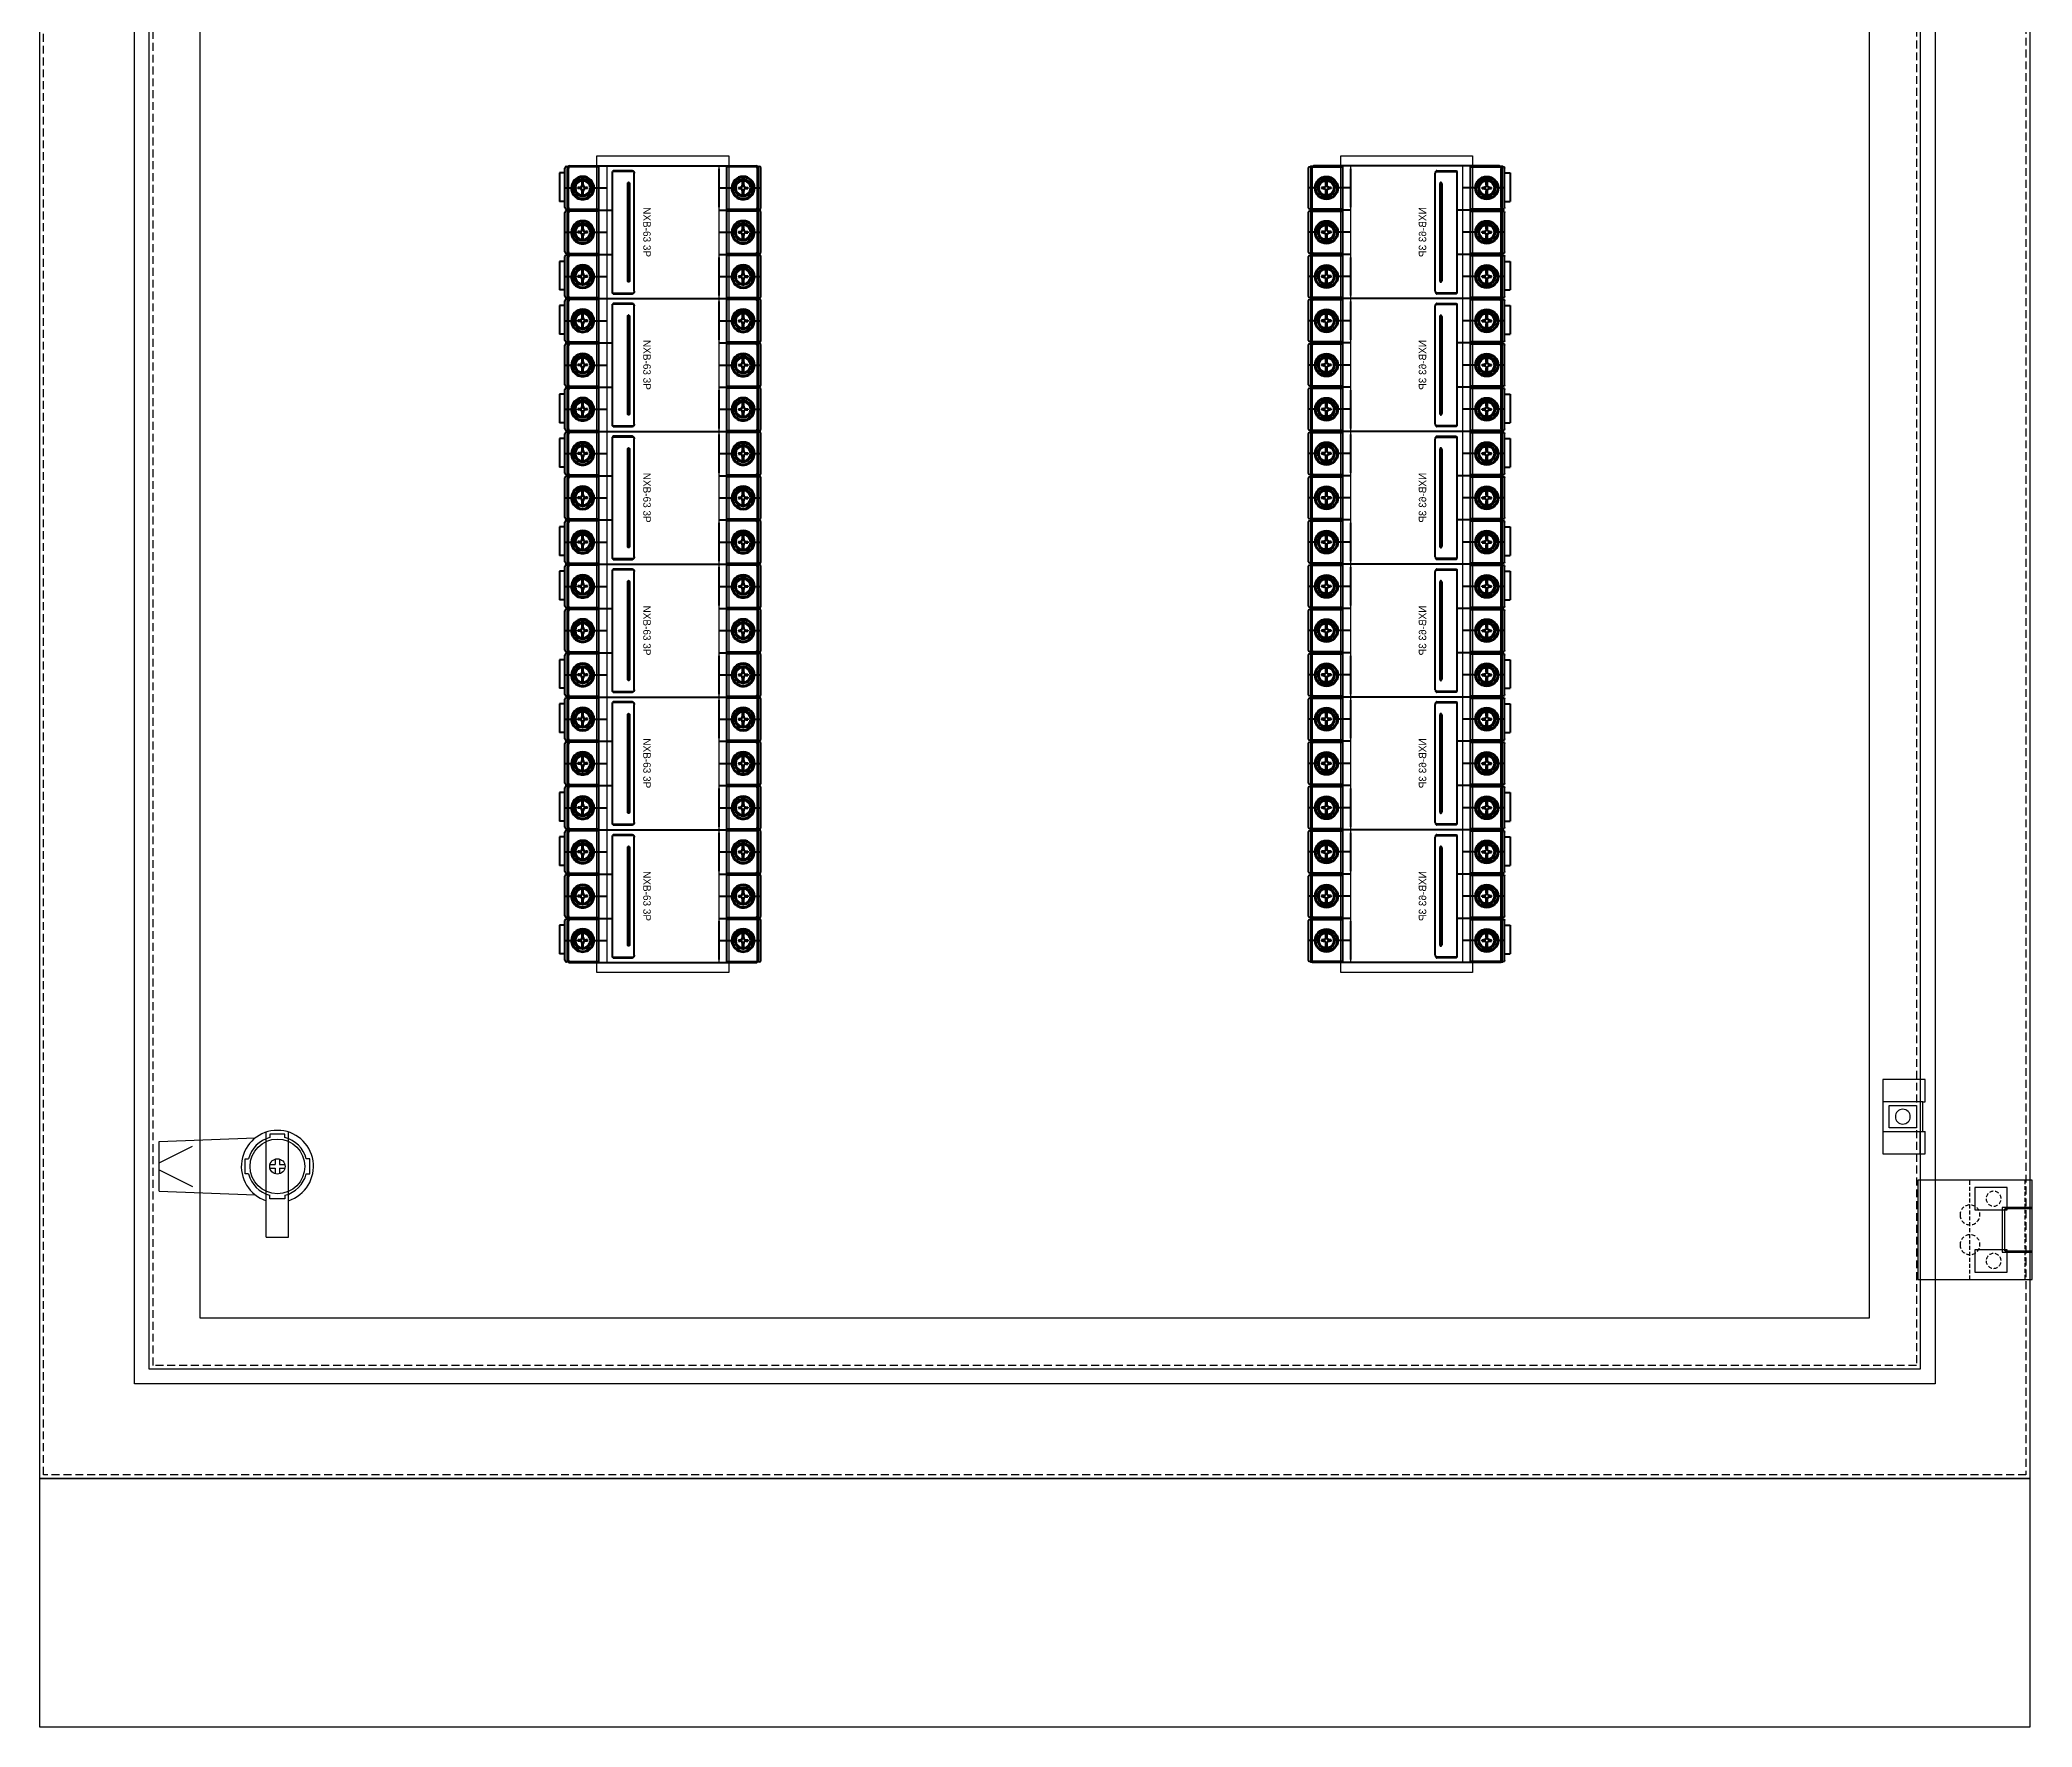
# Model space of a CAD drawing. Header units: millimetres. Extents: x 0 to 4277, y 0 to 3024.
# Drawn here: x 1290 to 2091, y 1324 to 2002 of the extents above; entities that cross this region are included whole.
import ezdxf

# ---------------------------------------------------------------- set-up
doc = ezdxf.new("R2010")
doc.units = ezdxf.units.MM
doc.linetypes.add('HIDDEN2', pattern=[4.7625, 3.175, -1.5875])
doc.linetypes.add('KM_SOLID', pattern=[0])
doc.layers.add('HEATER', color=1, linetype='Continuous')
doc.layers.add('粗线层', color=3, linetype='KM_SOLID', lineweight=40)

# ---------------------------------------------------------------- blocks, each defined once
blk = doc.blocks.new('HL044-1.3-C')
at = {"color": 1, "linetype": 'HIDDEN2', "ltscale": 0.5}
for p, q in [((-25, 40), (-25, 0)), ((-3, 0), (-3, 40))]:
    blk.add_line(p, q, dxfattribs=at)
at = {"color": 1}
for p, q in [((-12, 29), (0, 29)), ((-12, 11), (-12, 29)), ((-11, 28.5), (0, 28.5)), ((-11, 28.5), (-11, 11.5)), ((0, 11), (-12, 11)), ((0, 11.5), (-11, 11.5))]:
    blk.add_line(p, q, dxfattribs=at)
blk.add_lwpolyline([(-46, 40), (0, 40), (0, 0), (-46, 0)], close=True, dxfattribs=at)
at = {"color": 1, "linetype": 'HIDDEN2', "ltscale": 0.5}
for centre, radius in [((-15.5, 32.5), 3), ((-25, 26), 4), ((-25, 14), 4), ((-15.5, 7.5), 3)]:
    blk.add_circle(centre, radius, dxfattribs=at)
blk = doc.blocks.new('SDGFGHGHG')
at = {"layer": 'HEATER'}
for p, q in [((860892.94, 570780.52), (860931.57, 570781.99)), ((860892.94, 570760.52), (860892.94, 570780.52)), ((860892.94, 570771.9), (860906.33, 570778.66)), ((860935.94, 570742.02), (860935.94, 570784.31)), ((860944.94, 570742.02), (860944.94, 570784.31)), ((860892.94, 570769.15), (860906.33, 570762.38)), ((860937.46, 570771.28), (860939.54, 570771.28)), ((860937.46, 570769.77), (860939.54, 570769.77)), ((860939.54, 570773.47), (860939.54, 570771.28)), ((860939.54, 570769.77), (860939.54, 570767.58)), ((860941.34, 570773.47), (860941.34, 570771.28)), ((860941.34, 570771.28), (860943.43, 570771.28)), ((860941.34, 570769.77), (860941.34, 570767.58)), ((860941.34, 570769.77), (860943.43, 570769.77)), ((860892.94, 570760.52), (860931.57, 570759.05)), ((860935.94, 570742.02), (860944.94, 570742.02))]:
    blk.add_line(p, q, dxfattribs=at)
blk.add_circle((860940.44, 570770.52), 3.08, dxfattribs=at)
blk.add_arc((860940.44, 570770.52), 14.5, 288.08001, 251.91999, dxfattribs=at)
blk = doc.blocks.new('SĐFHGGH')
at = {"layer": 'HEATER'}
for points in [[(860943.44, 570717.03), (860943.44, 570718.41), (860937.44, 570718.41), (860937.44, 570717.03)], [(860928.83, 570702.41), (860927.44, 570702.41), (860927.44, 570708.41), (860928.83, 570708.41)], [(860952.06, 570702.41), (860953.44, 570702.41), (860953.44, 570708.41), (860952.06, 570708.41)], [(860943.44, 570693.79), (860943.44, 570692.41), (860937.44, 570692.41), (860937.44, 570693.79)]]:
    blk.add_lwpolyline(points, dxfattribs=at)
for start, end in [(104.47751, 165.52249), (14.47751, 75.52249), (194.47751, 255.52249), (284.47751, 345.52249)]:
    blk.add_arc((860940.44, 570705.41), 12, start, end, dxfattribs=at)
blk = doc.blocks.new('MS722')
for name, p in [('SDGFGHGHG', (-860940.44, -570770.52)), ('SĐFHGGH', (-860940.44, -570705.41))]:
    blk.add_blockref(name, p)
blk = doc.blocks.new('HL003-2-2')
at = {"color": 1}
for p, q in [((15, 21), (15, 12)), ((16, 12), (17, 12)), ((15, -9), (15, 0)), ((16, 0), (17, 0))]:
    blk.add_line(p, q, dxfattribs=at)
blk.add_lwpolyline([(17, 0), (17, -9), (0, -9), (0, 21), (17, 21), (17, 12)], dxfattribs=at)
blk.add_lwpolyline([(0, 12), (16, 12), (16, 0), (0, 0)], close=True, dxfattribs=at)
blk.add_circle((8, 6), 3, dxfattribs=at)
blk = doc.blocks.new('nxb63-3p')
at = {"color": 7}
for p, q in [((29437.18, -130714.78), (29490.58, -130714.78)), ((29437.18, -130759.78), (29490.58, -130759.78))]:
    blk.add_line(p, q, dxfattribs=at)
at = {"layer": '粗线层', "color": 7}
for p, q in [((29437.38, -130699.28), (29437.38, -130698.58)), ((29453.98, -130697.88), (29438.08, -130697.88)), ((29453.98, -130698.88), (29438.18, -130698.88)), ((29446.08, -130701.53), (29446.08, -130697.88)), ((29454.68, -130698.58), (29454.68, -130699.18)), ((29455.18, -130699.28), (29455.18, -130698.58)), ((29471.78, -130697.88), (29455.88, -130697.88)), ((29471.78, -130698.88), (29455.98, -130698.88)), ((29463.88, -130701.53), (29463.88, -130697.88)), ((29472.48, -130698.58), (29472.48, -130699.18)), ((29472.98, -130699.28), (29472.98, -130698.58)), ((29489.58, -130697.88), (29473.68, -130697.88)), ((29489.58, -130698.88), (29473.78, -130698.88)), ((29481.68, -130701.53), (29481.68, -130697.88)), ((29490.28, -130698.58), (29490.28, -130699.18)), ((29437.18, -130774.68), (29437.18, -130699.88)), ((29437.58, -130699.88), (29437.58, -130711.58)), ((29453.98, -130699.28), (29438.18, -130699.28)), ((29444.83, -130704.78), (29442.76, -130704.78)), ((29444.83, -130705.28), (29442.76, -130705.28)), ((29444.58, -130704.78), (29444.58, -130705.28)), ((29445.29, -130705.39), (29445.29, -130704.66)), ((29445.71, -130704.24), (29446.44, -130704.24)), ((29446.44, -130705.82), (29445.71, -130705.82)), ((29445.83, -130703.78), (29445.83, -130703.12)), ((29445.83, -130703.12), (29446.33, -130703.12)), ((29445.83, -130706.93), (29445.83, -130706.28)), ((29445.83, -130706.93), (29446.33, -130706.93)), ((29446.33, -130703.78), (29446.33, -130703.12)), ((29446.33, -130706.93), (29446.33, -130706.28)), ((29446.87, -130704.66), (29446.87, -130705.39)), ((29449.4, -130704.78), (29447.33, -130704.78)), ((29449.4, -130705.28), (29447.33, -130705.28)), ((29447.57, -130704.78), (29447.57, -130705.28)), ((29454.58, -130711.58), (29454.58, -130699.88)), ((29454.98, -130714.78), (29454.98, -130699.88)), ((29455.38, -130699.88), (29455.38, -130711.58)), ((29471.78, -130699.28), (29455.98, -130699.28)), ((29462.63, -130704.78), (29460.56, -130704.78)), ((29462.63, -130705.28), (29460.56, -130705.28)), ((29462.38, -130704.78), (29462.38, -130705.28)), ((29463.09, -130705.39), (29463.09, -130704.66)), ((29463.51, -130704.24), (29464.24, -130704.24)), ((29464.24, -130705.82), (29463.51, -130705.82)), ((29463.63, -130703.78), (29463.63, -130703.12)), ((29463.63, -130703.12), (29464.13, -130703.12)), ((29463.63, -130706.93), (29463.63, -130706.28)), ((29463.63, -130706.93), (29464.13, -130706.93)), ((29464.13, -130703.78), (29464.13, -130703.12)), ((29464.13, -130706.93), (29464.13, -130706.28)), ((29464.67, -130704.66), (29464.67, -130705.39)), ((29467.2, -130704.78), (29465.13, -130704.78)), ((29467.2, -130705.28), (29465.13, -130705.28)), ((29465.37, -130704.78), (29465.37, -130705.28)), ((29472.38, -130711.58), (29472.38, -130699.88)), ((29472.78, -130714.78), (29472.78, -130699.88)), ((29473.18, -130699.88), (29473.18, -130711.58)), ((29489.58, -130699.28), (29473.78, -130699.28)), ((29480.43, -130704.78), (29478.36, -130704.78)), ((29480.43, -130705.28), (29478.36, -130705.28)), ((29480.18, -130704.78), (29480.18, -130705.28)), ((29480.89, -130705.39), (29480.89, -130704.66)), ((29481.31, -130704.24), (29482.04, -130704.24)), ((29482.04, -130705.82), (29481.31, -130705.82)), ((29481.43, -130703.78), (29481.43, -130703.12)), ((29481.43, -130703.12), (29481.93, -130703.12)), ((29481.43, -130706.93), (29481.43, -130706.28)), ((29481.43, -130706.93), (29481.93, -130706.93)), ((29481.93, -130703.78), (29481.93, -130703.12)), ((29481.93, -130706.93), (29481.93, -130706.28)), ((29482.47, -130704.66), (29482.47, -130705.39)), ((29485, -130704.78), (29482.93, -130704.78)), ((29485, -130705.28), (29482.93, -130705.28)), ((29483.17, -130704.78), (29483.17, -130705.28)), ((29490.18, -130711.58), (29490.18, -130699.88)), ((29490.58, -130774.68), (29490.58, -130699.88)), ((29437.58, -130711.58), (29437.18, -130711.18)), ((29454.58, -130711.58), (29437.58, -130711.58)), ((29438.38, -130714.78), (29453.78, -130714.78)), ((29446.08, -130714.78), (29446.08, -130708.53)), ((29454.98, -130711.18), (29454.58, -130711.58)), ((29455.38, -130711.58), (29454.98, -130711.18)), ((29472.38, -130711.58), (29455.38, -130711.58)), ((29463.88, -130714.78), (29463.88, -130708.53)), ((29472.78, -130711.18), (29472.38, -130711.58)), ((29473.18, -130711.58), (29472.78, -130711.18)), ((29490.18, -130711.58), (29473.18, -130711.58)), ((29473.98, -130714.78), (29489.38, -130714.78)), ((29481.68, -130714.78), (29481.68, -130708.53)), ((29490.58, -130711.18), (29490.18, -130711.58)), ((29439.13, -130749.48), (29439.13, -130757.25)), ((29439.43, -130749.25), (29439.43, -130757.55)), ((29439.74, -130748.88), (29439.57, -130748.95)), ((29487.63, -130748.8), (29440.13, -130748.8)), ((29443.88, -130751.02), (29443.88, -130751.09)), ((29444.38, -130750.69), (29483.38, -130750.69)), ((29483.38, -130751.2), (29444.38, -130751.2)), ((29483.38, -130751.34), (29444.38, -130751.34)), ((29444.38, -130751.44), (29483.38, -130751.44)), ((29483.88, -130751.02), (29483.88, -130751.09)), ((29488.01, -130748.88), (29488.18, -130748.95)), ((29488.33, -130757.55), (29488.33, -130749.25)), ((29488.63, -130757.25), (29488.63, -130749.48)), ((29437.18, -130763.38), (29437.58, -130762.98)), ((29454.58, -130762.98), (29437.58, -130762.98)), ((29437.58, -130762.98), (29437.58, -130774.68)), ((29439.13, -130757.25), (29439.43, -130757.55)), ((29488.33, -130757.55), (29439.43, -130757.55)), ((29446.08, -130766.03), (29446.08, -130759.78)), ((29454.58, -130762.98), (29454.98, -130763.38)), ((29454.58, -130774.68), (29454.58, -130762.98)), ((29454.98, -130774.68), (29454.98, -130757.55)), ((29454.98, -130763.38), (29455.38, -130762.98)), ((29472.38, -130762.98), (29455.38, -130762.98)), ((29455.38, -130762.98), (29455.38, -130774.68)), ((29463.88, -130766.03), (29463.88, -130759.78)), ((29472.38, -130762.98), (29472.78, -130763.38)), ((29472.38, -130774.68), (29472.38, -130762.98)), ((29472.78, -130774.68), (29472.78, -130757.55)), ((29472.78, -130763.38), (29473.18, -130762.98)), ((29490.18, -130762.98), (29473.18, -130762.98)), ((29473.18, -130762.98), (29473.18, -130774.68)), ((29481.68, -130766.03), (29481.68, -130759.78)), ((29488.63, -130757.25), (29488.33, -130757.55)), ((29490.18, -130774.68), (29490.18, -130762.98)), ((29490.18, -130762.98), (29490.58, -130763.38)), ((29444.83, -130769.28), (29442.76, -130769.28)), ((29444.83, -130769.78), (29442.76, -130769.78)), ((29444.58, -130769.78), (29444.58, -130769.28)), ((29445.29, -130769.89), (29445.29, -130769.16)), ((29445.71, -130768.74), (29446.44, -130768.74)), ((29446.44, -130770.32), (29445.71, -130770.32)), ((29446.33, -130767.62), (29445.83, -130767.62)), ((29445.83, -130767.62), (29445.83, -130768.28)), ((29445.83, -130770.78), (29445.83, -130771.43)), ((29446.33, -130767.62), (29446.33, -130768.28)), ((29446.33, -130770.78), (29446.33, -130771.43)), ((29446.87, -130769.16), (29446.87, -130769.89)), ((29449.4, -130769.28), (29447.33, -130769.28)), ((29449.4, -130769.78), (29447.33, -130769.78)), ((29447.57, -130769.78), (29447.57, -130769.28)), ((29462.63, -130769.28), (29460.56, -130769.28)), ((29462.63, -130769.78), (29460.56, -130769.78)), ((29462.38, -130769.78), (29462.38, -130769.28)), ((29463.09, -130769.89), (29463.09, -130769.16)), ((29463.51, -130768.74), (29464.24, -130768.74)), ((29464.24, -130770.32), (29463.51, -130770.32)), ((29464.13, -130767.62), (29463.63, -130767.62)), ((29463.63, -130767.62), (29463.63, -130768.28)), ((29463.63, -130770.78), (29463.63, -130771.43)), ((29464.13, -130767.62), (29464.13, -130768.28)), ((29464.13, -130770.78), (29464.13, -130771.43)), ((29464.67, -130769.16), (29464.67, -130769.89)), ((29467.2, -130769.28), (29465.13, -130769.28)), ((29467.2, -130769.78), (29465.13, -130769.78)), ((29465.37, -130769.78), (29465.37, -130769.28)), ((29480.43, -130769.28), (29478.36, -130769.28)), ((29480.43, -130769.78), (29478.36, -130769.78)), ((29480.18, -130769.78), (29480.18, -130769.28)), ((29480.89, -130769.89), (29480.89, -130769.16)), ((29481.31, -130768.74), (29482.04, -130768.74)), ((29482.04, -130770.32), (29481.31, -130770.32)), ((29481.93, -130767.62), (29481.43, -130767.62)), ((29481.43, -130767.62), (29481.43, -130768.28)), ((29481.43, -130770.78), (29481.43, -130771.43)), ((29481.93, -130767.62), (29481.93, -130768.28)), ((29481.93, -130770.78), (29481.93, -130771.43)), ((29482.47, -130769.16), (29482.47, -130769.89)), ((29485, -130769.28), (29482.93, -130769.28)), ((29485, -130769.78), (29482.93, -130769.78)), ((29483.17, -130769.78), (29483.17, -130769.28)), ((29437.38, -130775.98), (29437.38, -130775.27)), ((29453.98, -130776.68), (29438.08, -130776.68)), ((29453.98, -130775.28), (29438.18, -130775.28)), ((29453.98, -130775.68), (29438.18, -130775.68)), ((29439.98, -130776.68), (29439.98, -130778.88)), ((29439.98, -130778.88), (29451.48, -130778.88)), ((29446.33, -130771.43), (29445.83, -130771.43)), ((29446.08, -130776.68), (29446.08, -130773.03)), ((29451.48, -130776.68), (29451.48, -130778.88)), ((29454.68, -130775.37), (29454.68, -130775.98)), ((29455.18, -130775.98), (29455.18, -130775.27)), ((29471.78, -130776.68), (29455.88, -130776.68)), ((29471.78, -130775.28), (29455.98, -130775.28)), ((29471.78, -130775.68), (29455.98, -130775.68)), ((29464.13, -130771.43), (29463.63, -130771.43)), ((29463.88, -130776.68), (29463.88, -130773.03)), ((29472.48, -130775.37), (29472.48, -130775.98)), ((29472.98, -130775.98), (29472.98, -130775.27)), ((29489.58, -130776.68), (29473.68, -130776.68)), ((29489.58, -130775.28), (29473.78, -130775.28)), ((29489.58, -130775.68), (29473.78, -130775.68)), ((29475.58, -130776.68), (29475.58, -130778.88)), ((29475.58, -130778.88), (29487.08, -130778.88)), ((29481.93, -130771.43), (29481.43, -130771.43)), ((29481.68, -130776.68), (29481.68, -130773.03)), ((29487.08, -130776.68), (29487.08, -130778.88)), ((29490.28, -130775.37), (29490.28, -130775.98))]:
    blk.add_line(p, q, dxfattribs=at)
for centre in [(29446.08, -130705.03), (29463.88, -130705.03), (29481.68, -130705.03), (29446.08, -130769.53), (29463.88, -130769.53), (29481.68, -130769.53)]:
    blk.add_circle(centre, 3.46, dxfattribs=at)
for centre, radius, start, end in [((29438.18, -130699.88), 1, 90, 180), ((29438.08, -130698.58), 0.7, 90, 180), ((29438.08, -130699.58), 0.7, 90, 130.6008), ((29453.98, -130698.58), 0.7, 0, 90), ((29453.98, -130699.88), 1, 0, 90), ((29455.98, -130699.88), 1, 90, 180), ((29455.88, -130698.58), 0.7, 90, 180), ((29455.88, -130699.58), 0.7, 90, 130.6008), ((29471.78, -130698.58), 0.7, 0, 90), ((29471.78, -130699.88), 1, 0, 90), ((29473.78, -130699.88), 1, 90, 180), ((29473.68, -130698.58), 0.7, 90, 180), ((29473.68, -130699.58), 0.7, 90, 130.6008), ((29489.58, -130698.58), 0.7, 0, 90), ((29489.58, -130699.88), 1, 0, 90), ((29438.18, -130699.88), 0.6, 90, 180), ((29446.08, -130705.03), 4.65, 90.00094, 269.99906), ((29446.08, -130705.03), 4.25, 90.00103, 269.99897), ((29446.08, -130705.03), 3.5, 90, 270), ((29446.08, -130705.03), 3.33, 175.69339, 184.30661), ((29446.08, -130705.03), 2.95, 4.86141, 175.13859), ((29446.08, -130705.03), 2.95, 184.86141, 355.13859), ((29444.83, -130703.78), 1, 270, 0), ((29444.83, -130706.28), 1, 0, 90), ((29446.08, -130705.03), 0.789, 145.03912, 214.96088), ((29446.08, -130705.03), 0.789, 55.03912, 124.96088), ((29446.08, -130705.03), 0.789, 235.03912, 304.96088), ((29446.08, -130705.03), 4.65, 270, 90), ((29446.08, -130705.03), 4.25, 270, 90), ((29447.33, -130703.78), 1, 180, 270), ((29447.33, -130706.28), 1, 90, 180), ((29446.08, -130705.03), 0.789, 325.03912, 34.96088), ((29446.08, -130705.03), 3.33, 355.69339, 4.30661), ((29453.98, -130699.88), 0.6, 0, 90), ((29455.98, -130699.88), 0.6, 90, 180), ((29463.88, -130705.03), 4.65, 90.00094, 269.99906), ((29463.88, -130705.03), 4.25, 90.00103, 269.99897), ((29463.88, -130705.03), 3.5, 90, 270), ((29463.88, -130705.03), 3.33, 175.69339, 184.30661), ((29463.88, -130705.03), 2.95, 4.86141, 175.13859), ((29463.88, -130705.03), 2.95, 184.86141, 355.13859), ((29462.63, -130703.78), 1, 270, 0), ((29462.63, -130706.28), 1, 0, 90), ((29463.88, -130705.03), 0.789, 145.03912, 214.96088), ((29463.88, -130705.03), 0.789, 55.03912, 124.96088), ((29463.88, -130705.03), 0.789, 235.03912, 304.96088), ((29463.88, -130705.03), 4.65, 270, 90), ((29463.88, -130705.03), 4.25, 270, 90), ((29465.13, -130703.78), 1, 180, 270), ((29465.13, -130706.28), 1, 90, 180), ((29463.88, -130705.03), 0.789, 325.03912, 34.96088), ((29463.88, -130705.03), 3.33, 355.69339, 4.30661), ((29471.78, -130699.88), 0.6, 0, 90), ((29473.78, -130699.88), 0.6, 90, 180), ((29481.68, -130705.03), 4.65, 90.00094, 269.99906), ((29481.68, -130705.03), 4.25, 90.00103, 269.99897), ((29481.68, -130705.03), 3.5, 90, 270), ((29481.68, -130705.03), 3.33, 175.69339, 184.30661), ((29481.68, -130705.03), 2.95, 4.86141, 175.13859), ((29481.68, -130705.03), 2.95, 184.86141, 355.13859), ((29480.43, -130703.78), 1, 270, 0), ((29480.43, -130706.28), 1, 0, 90), ((29481.68, -130705.03), 0.789, 145.03912, 214.96088), ((29481.68, -130705.03), 0.789, 55.03912, 124.96088), ((29481.68, -130705.03), 0.789, 235.03912, 304.96088), ((29481.68, -130705.03), 4.65, 270, 90), ((29481.68, -130705.03), 4.25, 270, 90), ((29482.93, -130703.78), 1, 180, 270), ((29482.93, -130706.28), 1, 90, 180), ((29481.68, -130705.03), 0.789, 325.03912, 34.96088), ((29481.68, -130705.03), 3.33, 355.69339, 4.30661), ((29489.58, -130699.88), 0.6, 0, 90), ((29446.08, -130769.53), 4.65, 90.00094, 269.99906), ((29446.08, -130769.53), 4.25, 90.00103, 269.99897), ((29446.08, -130769.53), 3.5, 90, 270), ((29446.08, -130769.53), 3.33, 175.69339, 184.30661), ((29446.08, -130769.53), 2.95, 4.86141, 175.13859), ((29446.08, -130769.53), 2.95, 184.86141, 355.13859), ((29444.83, -130768.28), 1, 270, 0), ((29444.83, -130770.78), 1, 0, 90), ((29446.08, -130769.53), 0.789, 145.03912, 214.96088), ((29446.08, -130769.53), 0.789, 55.03912, 124.96088), ((29446.08, -130769.53), 0.789, 235.03912, 304.96088), ((29446.08, -130769.53), 4.65, 270, 90), ((29446.08, -130769.53), 4.25, 270, 90), ((29447.33, -130768.28), 1, 180, 270), ((29447.33, -130770.78), 1, 90, 180), ((29446.08, -130769.53), 0.789, 325.03912, 34.96088), ((29446.08, -130769.53), 3.33, 355.69339, 4.30661), ((29463.88, -130769.53), 4.65, 90.00094, 269.99906), ((29463.88, -130769.53), 4.25, 90.00103, 269.99897), ((29463.88, -130769.53), 3.5, 90, 270), ((29463.88, -130769.53), 3.33, 175.69339, 184.30661), ((29463.88, -130769.53), 2.95, 4.86141, 175.13859), ((29463.88, -130769.53), 2.95, 184.86141, 355.13859), ((29462.63, -130768.28), 1, 270, 0), ((29462.63, -130770.78), 1, 0, 90), ((29463.88, -130769.53), 0.789, 145.03912, 214.96088), ((29463.88, -130769.53), 0.789, 55.03912, 124.96088), ((29463.88, -130769.53), 0.789, 235.03912, 304.96088), ((29463.88, -130769.53), 4.65, 270, 90), ((29463.88, -130769.53), 4.25, 270, 90), ((29465.13, -130768.28), 1, 180, 270), ((29465.13, -130770.78), 1, 90, 180), ((29463.88, -130769.53), 0.789, 325.03912, 34.96088), ((29463.88, -130769.53), 3.33, 355.69339, 4.30661), ((29481.68, -130769.53), 4.65, 90.00094, 269.99906), ((29481.68, -130769.53), 4.25, 90.00103, 269.99897), ((29481.68, -130769.53), 3.5, 90, 270), ((29481.68, -130769.53), 3.33, 175.69339, 184.30661), ((29481.68, -130769.53), 2.95, 4.86141, 175.13859), ((29481.68, -130769.53), 2.95, 184.86141, 355.13859), ((29480.43, -130768.28), 1, 270, 0), ((29480.43, -130770.78), 1, 0, 90), ((29481.68, -130769.53), 0.789, 145.03912, 214.96088), ((29481.68, -130769.53), 0.789, 55.03912, 124.96088), ((29481.68, -130769.53), 0.789, 235.03912, 304.96088), ((29481.68, -130769.53), 4.65, 270, 90), ((29481.68, -130769.53), 4.25, 270, 90), ((29482.93, -130768.28), 1, 180, 270), ((29482.93, -130770.78), 1, 90, 180), ((29481.68, -130769.53), 0.789, 325.03912, 34.96088), ((29481.68, -130769.53), 3.33, 355.69339, 4.30661), ((29438.18, -130774.68), 1, 180, 270), ((29438.08, -130775.98), 0.7, 180, 270), ((29438.18, -130774.68), 0.6, 180, 270), ((29438.08, -130774.98), 0.7, 229.61235, 270), ((29453.98, -130774.68), 1, 270, 0), ((29453.98, -130774.68), 0.6, 270, 0), ((29453.98, -130775.98), 0.7, 270, 0), ((29455.98, -130774.68), 1, 180, 270), ((29455.88, -130775.98), 0.7, 180, 270), ((29455.98, -130774.68), 0.6, 180, 270), ((29455.88, -130774.98), 0.7, 229.61235, 270), ((29471.78, -130774.68), 1, 270, 0), ((29471.78, -130774.68), 0.6, 270, 0), ((29471.78, -130775.98), 0.7, 270, 0), ((29473.78, -130774.68), 1, 180, 270), ((29473.68, -130775.98), 0.7, 180, 270), ((29473.78, -130774.68), 0.6, 180, 270), ((29473.68, -130774.98), 0.7, 229.61235, 270), ((29489.58, -130774.68), 1, 270, 0), ((29489.58, -130774.68), 0.6, 270, 0), ((29489.58, -130775.98), 0.7, 270, 0)]:
    blk.add_arc(centre, radius, start, end, dxfattribs=at)
for points, knots in [([(29439.13, -130749.48), (29439.13, -130749.43), (29439.15, -130749.32), (29439.24, -130749.17), (29439.39, -130749.04), (29439.51, -130748.97), (29439.57, -130748.95)], [0, 0, 0, 0, 0.158914, 0.3302715, 0.5215522, 0.7342381, 0.7342381, 0.7342381, 0.7342381]), ([(29439.43, -130749.25), (29439.43, -130749.21), (29439.44, -130749.13), (29439.49, -130749.06), (29439.52, -130749.03)], [0, 0, 0, 0, 0.1185366, 0.2474238, 0.2474238, 0.2474238, 0.2474238]), ([(29439.52, -130749.03), (29439.53, -130749.01), (29439.6, -130748.95), (29439.68, -130748.9), (29439.74, -130748.88)], [0, 0, 0, 0, 0.0618276, 0.2662837, 0.2662837, 0.2662837, 0.2662837]), ([(29439.74, -130748.88), (29439.77, -130748.86), (29439.89, -130748.82), (29440.03, -130748.8), (29440.13, -130748.8)], [0, 0, 0, 0, 0.0948279, 0.3955268, 0.3955268, 0.3955268, 0.3955268]), ([(29443.88, -130751.02), (29443.88, -130750.99), (29443.89, -130750.94), (29443.93, -130750.86), (29444.01, -130750.8), (29444.07, -130750.77), (29444.1, -130750.75)], [0, 0, 0, 0, 0.0794348, 0.1651469, 0.2607805, 0.367109, 0.367109, 0.367109, 0.367109]), ([(29443.89, -130751.09), (29443.89, -130751.08), (29443.88, -130751.06), (29443.88, -130751.04), (29443.88, -130751.02)], [0, 0, 0, 0, 0.01775727, 0.06979784, 0.06979784, 0.06979784, 0.06979784]), ([(29444.38, -130751.44), (29444.31, -130751.44), (29444.19, -130751.42), (29444.02, -130751.34), (29443.91, -130751.23), (29443.88, -130751.13), (29443.88, -130751.09)], [0, 0, 0, 0, 0.1935802, 0.3737182, 0.5303166, 0.6623724, 0.6623724, 0.6623724, 0.6623724]), ([(29444.38, -130751.34), (29444.32, -130751.34), (29444.21, -130751.33), (29444.07, -130751.28), (29443.95, -130751.2), (29443.9, -130751.12), (29443.89, -130751.09)], [0, 0, 0, 0, 0.1671009, 0.3233857, 0.4611964, 0.5795847, 0.5795847, 0.5795847, 0.5795847]), ([(29444.38, -130751.2), (29444.31, -130751.2), (29444.21, -130751.18), (29444.09, -130751.13), (29444.03, -130751.07), (29443.99, -130751.01), (29443.97, -130750.94), (29443.99, -130750.87), (29444.01, -130750.83), (29444.03, -130750.81)], [0, 0, 0, 0, 0.2024993, 0.2945895, 0.3772575, 0.4507237, 0.5182611, 0.5857062, 0.6589419, 0.6589419, 0.6589419, 0.6589419]), ([(29444.03, -130750.81), (29444.04, -130750.81), (29444.07, -130750.77), (29444.12, -130750.74), (29444.15, -130750.73)], [0, 0, 0, 0, 0.035599, 0.1534017, 0.1534017, 0.1534017, 0.1534017]), ([(29444.15, -130750.73), (29444.17, -130750.72), (29444.24, -130750.7), (29444.32, -130750.69), (29444.38, -130750.69)], [0, 0, 0, 0, 0.054276, 0.2264127, 0.2264127, 0.2264127, 0.2264127]), ([(29483.38, -130750.69), (29483.4, -130750.69), (29483.47, -130750.69), (29483.55, -130750.71), (29483.6, -130750.73)], [0, 0, 0, 0, 0.0584022, 0.226368, 0.226368, 0.226368, 0.226368]), ([(29483.72, -130750.81), (29483.74, -130750.83), (29483.77, -130750.87), (29483.78, -130750.94), (29483.77, -130751.01), (29483.72, -130751.07), (29483.66, -130751.13), (29483.54, -130751.18), (29483.44, -130751.2), (29483.38, -130751.2)], [0, 0, 0, 0, 0.0737498, 0.1415336, 0.209259, 0.2828635, 0.3657181, 0.4580832, 0.6613234, 0.6613234, 0.6613234, 0.6613234]), ([(29483.88, -130751.02), (29483.88, -130751.04), (29483.87, -130751.08), (29483.83, -130751.17), (29483.73, -130751.26), (29483.56, -130751.32), (29483.44, -130751.34), (29483.38, -130751.34)], [0, 0, 0, 0, 0.0631269, 0.1296278, 0.2797185, 0.456113, 0.649022, 0.649022, 0.649022, 0.649022]), ([(29483.88, -130751.09), (29483.88, -130751.13), (29483.84, -130751.23), (29483.73, -130751.34), (29483.57, -130751.42), (29483.44, -130751.44), (29483.38, -130751.44)], [0, 0, 0, 0, 0.1320561, 0.2886552, 0.4687939, 0.6623723, 0.6623723, 0.6623723, 0.6623723]), ([(29483.6, -130750.73), (29483.61, -130750.73), (29483.65, -130750.75), (29483.7, -130750.79), (29483.72, -130750.81)], [0, 0, 0, 0, 0.0405484, 0.1509476, 0.1509476, 0.1509476, 0.1509476]), ([(29483.65, -130750.75), (29483.68, -130750.77), (29483.74, -130750.8), (29483.82, -130750.86), (29483.86, -130750.94), (29483.88, -130750.99), (29483.88, -130751.02)], [0, 0, 0, 0, 0.1063285, 0.2019621, 0.2876742, 0.367109, 0.367109, 0.367109, 0.367109]), ([(29487.63, -130748.8), (29487.66, -130748.8), (29487.79, -130748.81), (29487.92, -130748.84), (29488.01, -130748.88)], [0, 0, 0, 0, 0.1021548, 0.3954492, 0.3954492, 0.3954492, 0.3954492]), ([(29488.01, -130748.88), (29488.03, -130748.89), (29488.11, -130748.92), (29488.19, -130748.98), (29488.23, -130749.03)], [0, 0, 0, 0, 0.0715557, 0.2661546, 0.2661546, 0.2661546, 0.2661546]), ([(29488.18, -130748.95), (29488.24, -130748.97), (29488.36, -130749.04), (29488.51, -130749.17), (29488.6, -130749.32), (29488.63, -130749.43), (29488.63, -130749.48)], [0, 0, 0, 0, 0.2126859, 0.4039666, 0.575324, 0.7342381, 0.7342381, 0.7342381, 0.7342381]), ([(29488.23, -130749.03), (29488.26, -130749.06), (29488.31, -130749.13), (29488.33, -130749.21), (29488.33, -130749.25)], [0, 0, 0, 0, 0.1288962, 0.24744, 0.24744, 0.24744, 0.24744])]:
    blk.add_open_spline(points, degree=3, knots=knots, dxfattribs=at)
at = {"color": 7, "insert": (29463.83, -130743.69), "char_height": 3, "width": 25.0541, "attachment_point": 5}
blk.add_mtext('NXB-63 3P', dxfattribs=at)

msp = doc.modelspace()

# ---------------------------------------------------------------- linework, layer by layer
for points in [[(1290.19, 2623.8), (2090.19, 2623.8), (2090.19, 1423.8), (1290.19, 1423.8)], [(1328.19, 2585.8), (2052.19, 2585.8), (2052.19, 1461.8), (1328.19, 1461.8)], [(2044.69, 1564.8), (2033.69, 1564.8), (2033.69, 1573.8), (2044.69, 1573.8)], [(2068.19, 1531.8), (2081.19, 1531.8), (2081.19, 1540.8), (2068.19, 1540.8)], [(2068.19, 1506.8), (2081.19, 1506.8), (2081.19, 1515.8), (2068.19, 1515.8)], [(1290.19, 1423.8), (2090.19, 1423.8), (2090.19, 1323.8), (1290.19, 1323.8)]]:
    msp.add_lwpolyline(points, close=True)
at = {"linetype": 'HIDDEN2'}
msp.add_lwpolyline([(1291.69, 2622.3), (2088.69, 2622.3), (2088.69, 1425.3), (1291.69, 1425.3)], close=True, dxfattribs=at)
at = {"color": 6}
msp.add_lwpolyline([(1334.19, 2579.8), (2046.19, 2579.8), (2046.19, 1467.8), (1334.19, 1467.8)], close=True, dxfattribs=at)
at = {"color": 6, "linetype": 'HIDDEN2'}
msp.add_lwpolyline([(1335.69, 2578.3), (2044.69, 2578.3), (2044.69, 1469.3), (1335.69, 1469.3)], close=True, dxfattribs=at)
at = {"color": 3}
msp.add_lwpolyline([(1354.69, 2559.3), (2025.69, 2559.3), (2025.69, 1488.3), (1354.69, 1488.3)], close=True, dxfattribs=at)
at = {"color": 2}
for points in [[(1514.19, 1955.65), (1567.19, 1955.65), (1567.19, 1627.25), (1514.19, 1627.25)], [(1813.19, 1955.65), (1866.19, 1955.65), (1866.19, 1627.25), (1813.19, 1627.25)]]:
    msp.add_lwpolyline(points, close=True, dxfattribs=at)
msp.add_circle((1385.69, 1549.3), 11)

# ---------------------------------------------------------------- block references
at = {"rotation": 270}
for p in [(132277.96, 31388.83), (132277.96, 31335.43), (132277.96, 31282.03), (132277.96, 31228.63), (132277.96, 31175.23), (132277.96, 31121.83)]:
    msp.add_blockref('nxb63-3p', p, dxfattribs=at)
at = {"xscale": -1}
for name, p, rotation in [('nxb63-3p', (-128897.59, 31388.83), 90), ('nxb63-3p', (-128897.59, 31335.43), 90), ('nxb63-3p', (-128897.59, 31282.03), 90), ('nxb63-3p', (-128897.59, 31228.63), 90), ('nxb63-3p', (-128897.59, 31175.23), 90), ('nxb63-3p', (-128897.59, 31121.83), 90), ('HL003-2-2', (2031.19, 1575.3), 180), ('HL044-1.3-C', (2091.19, 1543.8), 180)]:
    msp.add_blockref(name, p, dxfattribs=dict(at, rotation=rotation))
msp.add_blockref('MS722', (1385.69, 1549.3))

doc.saveas('drawing.dxf')
